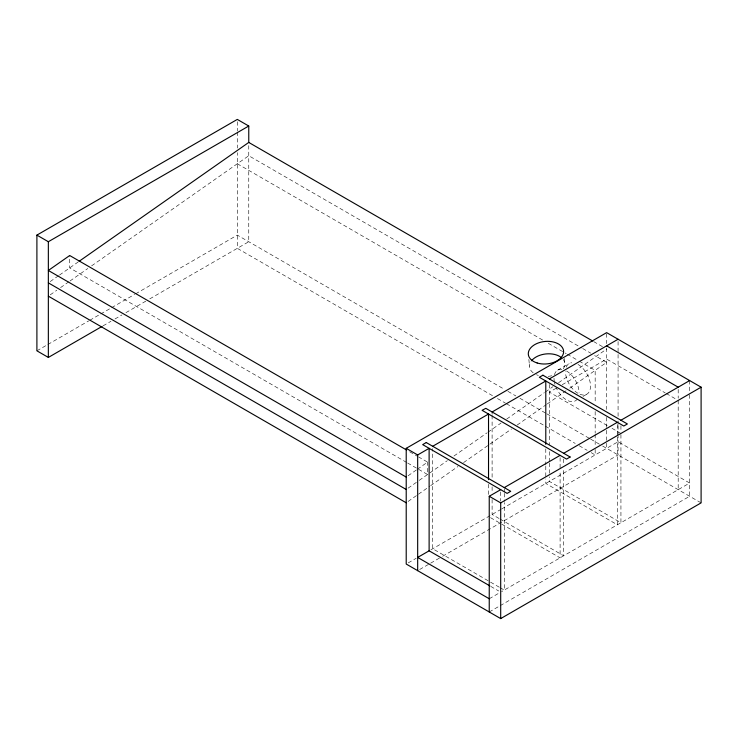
<?xml version="1.0" encoding="UTF-8"?>
<svg xmlns="http://www.w3.org/2000/svg" width="738" height="738" viewBox="0 0 738 738"><rect width="100%" height="100%" fill="white"/><g stroke="black" fill="none" stroke-linecap="round" stroke-linejoin="round"><path stroke-width="0.55" stroke-dasharray="3.69 2.77" d="M50.212 281.565L58.56 275.717M59.492 275.062L78.182 261.962M50.23 294.849L56.817 290.237M60.571 287.599L69.031 281.676M69.972 281.012L87.831 268.503M91.595 265.864L248.761 155.736L581.701 347.958M408.077 475.779L416.426 469.931M417.357 469.276L427.57 462.126L418.594 456.942M408.077 488.178L418.289 481.028M419.212 480.373L447.357 460.65M453.953 456.029L486.942 432.911M487.883 432.256L501.074 423.012M506.729 419.046L544.423 392.634M545.364 391.97L552.91 386.684M558.565 382.727L606.627 349.046M408.096 501.462L417.496 494.875M418.437 494.211L429.719 486.314M430.66 485.65L457.92 466.545M463.565 462.597L488.943 444.811M489.884 444.147L511.508 428.999M517.144 425.051L546.286 404.627M547.227 403.963L566.028 390.789M569.791 388.16L606.627 362.349L594.662 355.439M36.9 350.818L46.872 345.061M47.869 344.489L88.745 320.882M89.741 320.31L99.713 314.554M100.709 313.982L110.682 308.226M111.678 307.645L134.611 294.407M135.607 293.835L237.304 235.118L503.953 389.064M103.052 325.855L111.004 321.261M114.98 318.964L121.945 314.941M125.921 312.644L145.81 301.159M149.786 298.862L248.761 241.732L248.761 142.434M557.688 370.144L569.136 363.539M556.277 388.151L549.367 392.136L608.011 426.001M562.199 384.729L606.627 359.083L665.27 392.939M583.029 396.417L586.848 394.212M408.206 562.891L416.167 558.297M430.909 549.782L501.056 509.294M501.692 508.925L618.075 441.73L689.652 483.049L501.591 591.627M419.664 569.505L429.636 563.749M430.632 563.168L441.601 556.839M442.597 556.268L618.075 454.949L618.075 435.974M489.239 598.758L498.787 593.241M489.239 611.977L499.211 606.221M500.207 605.649L689.652 496.277L689.652 393.234M593.666 341.565L604.634 347.893M666.266 393.52L676.211 399.258M582.697 348.53L590.677 353.133M237.304 163.762L543.334 340.439M548.316 343.318L566.267 353.677M567.264 354.258L578.223 360.587M579.219 361.159L595.169 370.375L595.169 403.52M611.996 428.298L620.935 433.464M507.938 391.361L515.908 395.965M519.903 398.271L545.816 413.234M546.812 413.806L589.68 438.556M590.677 439.128L601.636 445.466M602.632 446.038L701.1 502.882M492.495 395.669L237.304 248.337L237.304 152.637M497.477 398.548L505.456 403.151M506.452 403.732L544.33 425.595M545.327 426.177L575.234 443.437M579.219 445.743L587.199 450.346M591.184 452.652L595.169 454.949L595.169 448.095M409.627 451.767L417.597 456.37M406.638 462.431L69.704 267.903L69.704 255.514M407.634 463.012L417.597 468.768M418.594 469.34L427.57 474.516L427.57 462.126M499.063 518.473L492.108 514.46L492.108 499.488M500.06 519.045L563.675 555.779L563.675 468.27M490.512 517.67L560.105 557.845L560.105 470.337M499.303 587.208L432.699 548.749L432.699 448.575M500.299 587.78L504.275 590.077L504.275 502.56M490.752 586.406L498.704 590.99M564.284 358.41L564.838 364.065M528.851 359.397L529.515 366.186M689.652 380.568L689.652 392.081M678.194 389.387L678.194 398.197M678.194 400.402L678.194 489.663M620.935 425.752L620.935 431.26M620.935 434.608L620.935 522.716L549.367 481.397L549.367 476.822M618.075 341.546L618.075 416.398M618.075 421.001L618.075 424.451M618.075 425.605L618.075 434.82M617.355 424.608L617.355 436.121M617.355 437.274L617.355 524.783L545.788 483.464L545.788 478.861M606.627 333.733L606.627 343.576M606.627 348.059L606.627 409.433M606.627 417.385L606.627 448.344M595.169 411.518L595.169 433.234M595.169 434.378L595.169 446.951M563.675 459.054L563.675 463.658M560.105 457.661L560.105 469.184M549.367 384.424L549.367 444.783M549.367 451.647L549.367 461.942M549.367 463.086L549.367 475.678M545.788 448.916L545.788 465.041M545.788 466.195L545.788 477.707M504.275 488.75L504.275 492.2M504.275 493.353L504.275 501.416M500.696 491.96L500.696 501.176M492.108 411.97L492.108 414.276M492.108 415.429L492.108 478.759M492.108 486.822L492.108 492.578M488.528 484.285L488.528 494.645M237.304 121.705L237.304 130.866M237.304 132.01L237.304 148.052M563.159 359.397A17.712 11.254 -5.6 0 1 563.205 368.935M551.793 375.753A17.712 11.254 -5.6 0 1 547.227 376.408M538.389 375.43A17.712 11.254 -5.6 0 1 536.461 374.719M533.196 372.838A17.712 11.254 -5.6 0 1 531.148 361.316M577.992 364.415A17.712 10.231 60 0 1 590.492 385.144A17.712 10.231 60 0 1 579.625 394.157M577.992 393.336A17.712 10.231 60 0 1 565.465 371.648M566.221 367.137A17.712 10.231 60 0 1 571.729 362.736M577.393 398.981A17.712 10.231 60 0 1 556.129 387.505M554.967 384.341A17.712 10.231 60 0 1 554.441 382.247M554.256 381.223A17.712 10.231 60 0 1 554.017 378.253M554.441 374.756A17.712 10.231 60 0 1 562.264 369.424M566.544 371.02A17.712 10.231 60 0 1 579.072 392.717"/><path stroke-width="1.11" d="M79.123 261.307L248.761 142.434L248.761 126.023L237.304 119.408L36.9 235.118L36.9 350.818L48.348 357.432L102.056 326.427M36.9 235.118L48.348 241.723L248.761 126.023M406.214 448.335L606.627 332.635L701.1 387.182L701.1 502.882L500.696 618.592L406.214 564.044L406.214 448.335L417.671 454.949L429.119 448.335L429.119 550.816L489.764 585.824M432.699 446.269L488.528 414.036L488.528 479.672M492.108 411.97L545.788 380.983L545.788 444.313M549.367 378.917L618.075 339.249M489.239 611.977L489.239 496.268L500.696 489.663M504.275 487.597L560.105 455.364M563.675 453.298L617.355 422.302M620.935 420.236L689.652 380.568M489.239 496.268L500.696 502.882L701.1 387.182M429.119 550.816L417.671 557.43L489.239 598.758M606.627 345.854L678.194 387.182M248.761 142.434L592.669 340.993M406.638 450.032L69.704 255.514L48.348 270.468L406.214 477.08M48.348 282.866L406.214 489.478M48.348 296.169L406.214 502.781M500.696 502.882L500.696 618.592M417.671 454.949L417.671 570.659M48.348 241.723L48.348 357.432M531.849 360.402A17.712 11.254 -5.6 0 1 561.157 357.413M426.26 442.551L422.68 444.617L507.135 493.381L510.714 491.314L426.26 442.551M542.919 375.199L539.349 377.266L623.804 426.02L627.383 423.963L542.919 375.199M570.123 457.016L566.544 459.082L482.089 410.319L485.807 408.335L570.123 457.016M537.172 362.985A17.712 11.254 -5.6 0 0 563.62 351.62A17.712 11.254 -5.6 0 0 537.08 343.438A17.712 11.254 -5.6 0 0 537.172 362.985"/></g></svg>
